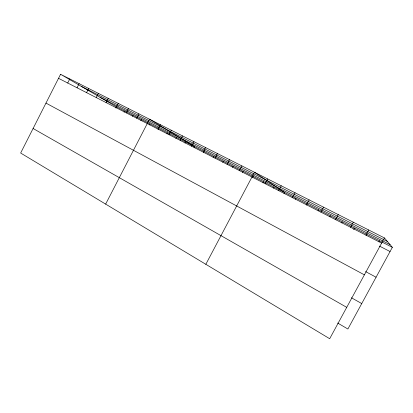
<?xml version="1.0" encoding="UTF-8"?>
<svg xmlns="http://www.w3.org/2000/svg" width="413" height="413" viewBox="0 0 413 413"><rect width="100%" height="100%" fill="white"/><g stroke="black" fill="none" stroke-linecap="round" stroke-linejoin="round"><path stroke-width="0.62" d="M60.572 74.283L20.65 153.042L329.688 338.717L384.431 237.934L60.572 74.283L116.471 106.869L392.35 247.335L347.885 329.016L337.684 323.043M67.706 83.018L69.782 78.935M77.05 87.783L79.141 83.669M86.554 92.631L88.671 88.48M96.229 97.561L98.366 93.379M106.074 102.584L108.232 98.366M115.883 108.01L116.471 106.869M116.089 107.695L118.273 103.441M124.07 112.186L124.659 111.04M126.29 112.899L128.5 108.609M132.459 116.265L132.971 115.273M136.677 118.195L138.907 113.869M140.89 120.565L141.406 119.569M105.645 204.11L149.511 119.228L194.73 146.718L194.187 147.756M149.444 124.927L149.965 123.926M158.029 129.083L160.306 124.68M158.127 129.357L158.649 128.345M166.94 133.853L167.466 132.836M169.005 134.684L171.307 130.24M175.881 138.417L176.418 137.395M180.182 140.384L182.515 135.903M184.962 143.053L185.504 142.02M191.58 146.197L193.94 141.674M203.191 152.118L205.581 147.56M203.547 152.536L204.099 151.488M213.056 157.389L213.614 156.331M215.034 158.158L217.444 153.553M222.721 162.314L223.278 161.251M227.104 164.317L229.545 159.671M232.529 167.322L233.092 166.253M239.416 170.595L241.889 165.907M242.498 172.407L243.071 171.328M205.834 264.305L254.475 172.267L284.614 192.484L284.02 193.594M252.632 177.58L253.205 176.49M262.926 182.83L263.504 181.735M265.177 183.739L267.712 178.953M273.385 188.168L273.974 187.063M278.661 190.615L281.227 185.783M292.43 197.636L295.027 192.757M295.166 199.283L295.765 198.157M306.492 204.807L309.125 199.882M306.503 205.065L307.107 203.934M318.113 210.806L318.645 209.809M320.865 212.137L323.534 207.161M329.848 216.794L330.39 215.787M335.552 219.628L338.257 214.6M341.794 222.891L342.341 221.874M350.565 227.289L353.306 222.204M353.678 229.602L354.509 228.069M365.913 235.116L368.695 229.984M366.336 235.405L366.894 234.377M378.943 241.837L379.506 240.794M81.124 86.265L387.425 241.491M100.013 97.277L390.094 244.656M58.522 78.331L381.612 243.123M379.475 246.102L390.063 251.532M365.619 271.609L376.078 277.221M45.967 103.095L364.38 274.851M351.411 297.768L361.742 303.565M33.092 128.495L346.724 307.349M384.431 237.934L392.35 247.335"/></g></svg>
